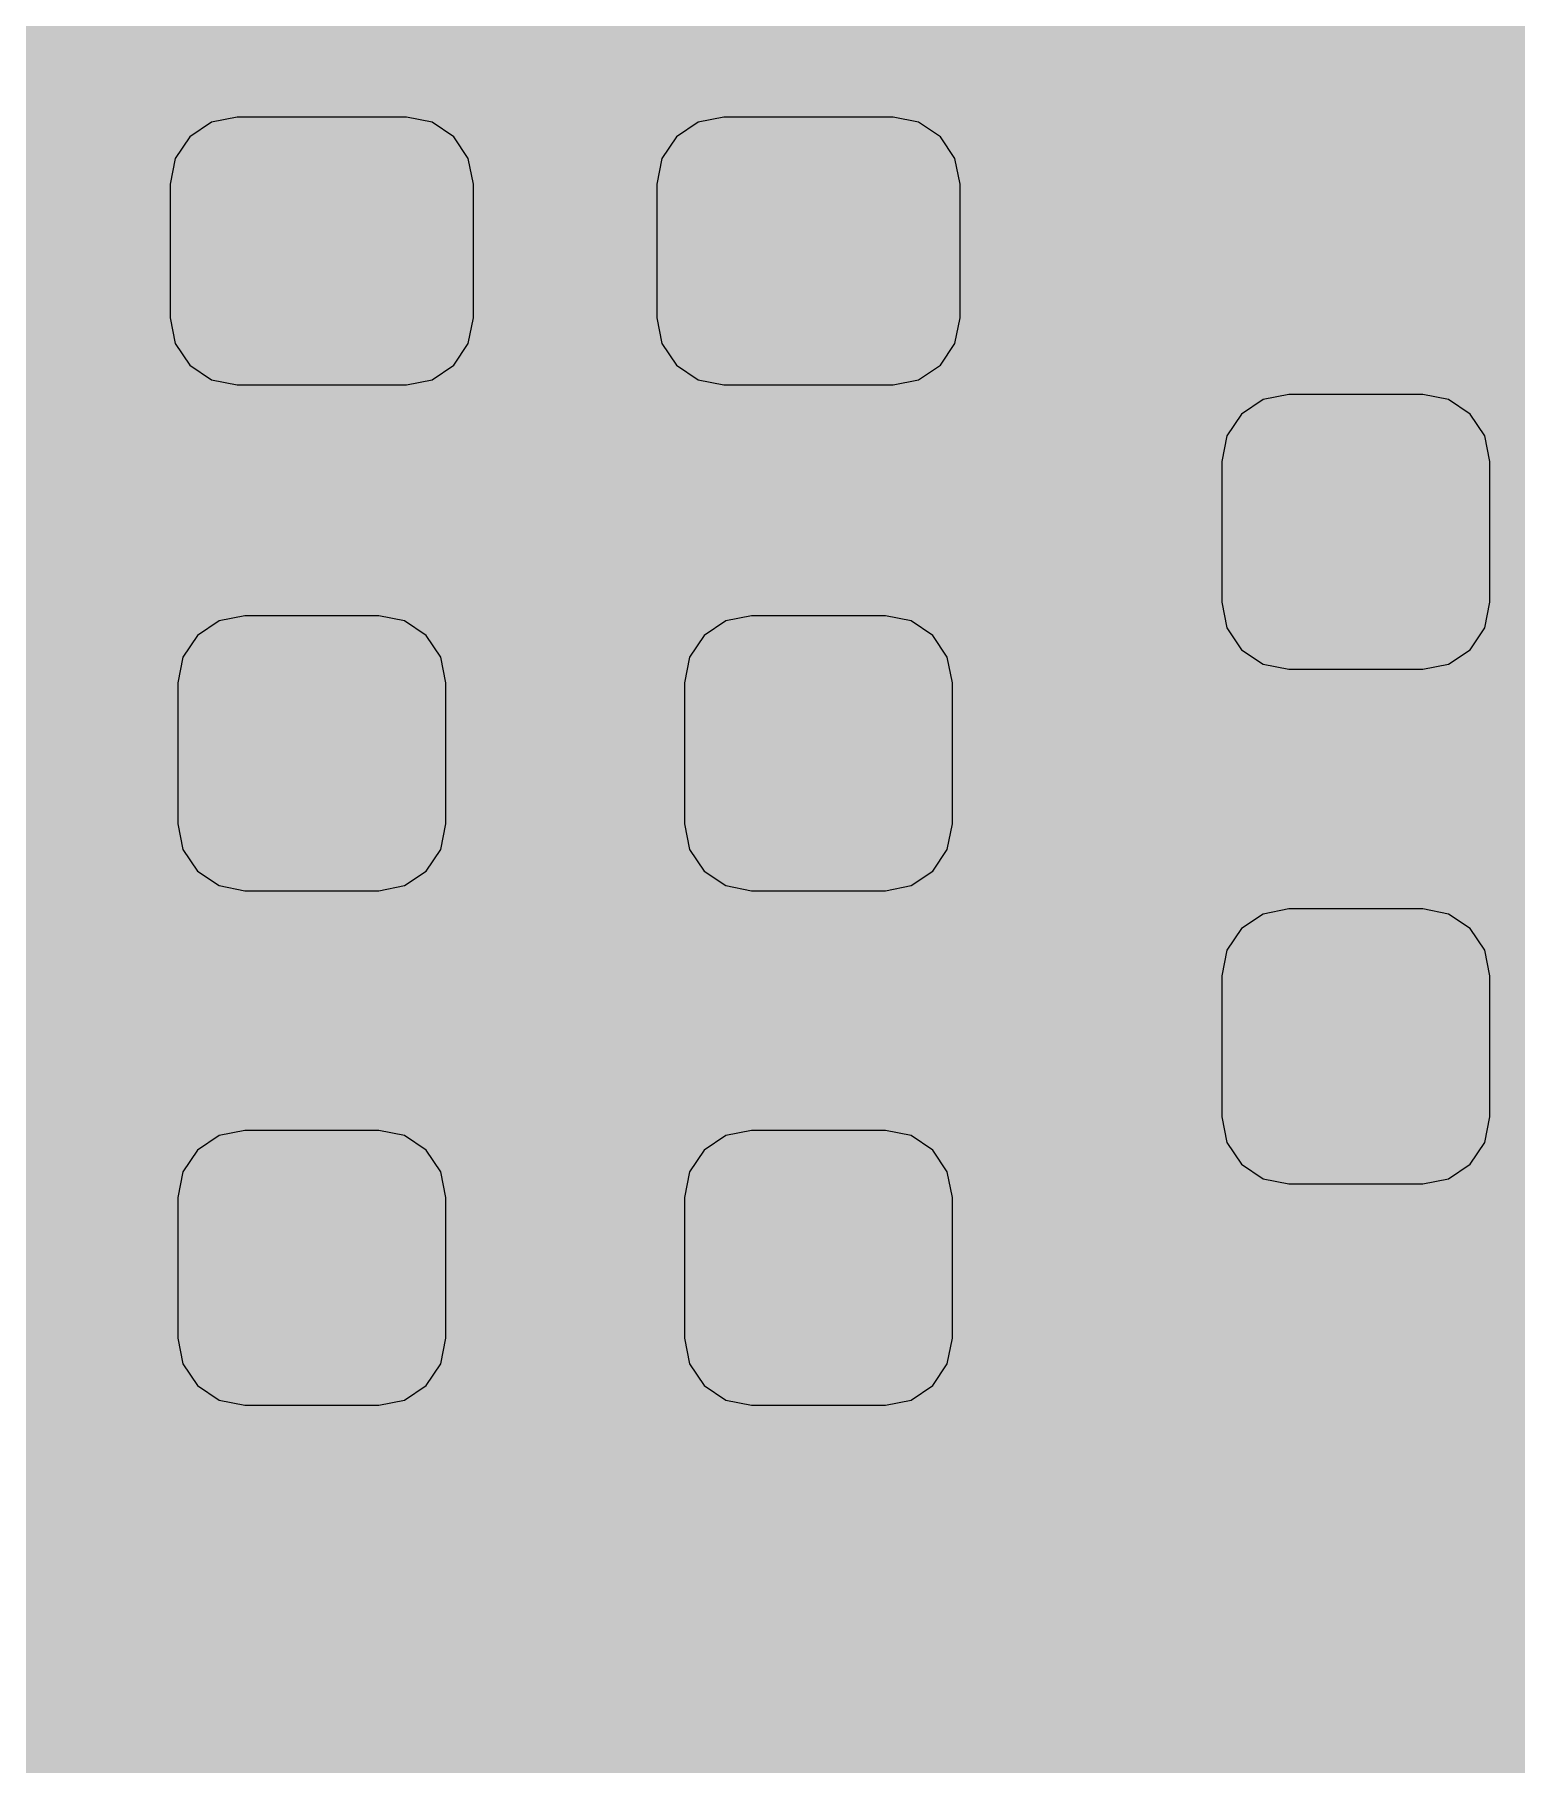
# Model space of a CAD drawing. Header units: millimetres. Extents: x 63.6 to 115, y 77 to 122.7.
# Drawn here: x 82.18 to 87.44, y 86.91 to 93.05 of the extents above; entities that cross this region are included whole.
import ezdxf

# ---------------------------------------------------------------- set-up
doc = ezdxf.new("R2010")
doc.units = ezdxf.units.MM
doc.header["$MEASUREMENT"] = 0
doc.layers.add('Layer 1', color=7, linetype='Continuous', lineweight=0)

# ---------------------------------------------------------------- blocks, each defined once
blk = doc.blocks.new('Block_28')
at = {"layer": 'Layer 1', "true_color": 0x000000, "transparency": 33554687}
h = blk.add_hatch(color=18, dxfattribs=at)
edge = h.paths.add_edge_path()
edge.add_spline(control_points=[(84.7255, 90.0127), (84.7255, 90.0127), (84.6346, 90.0308), (84.6346, 90.0308), (84.6346, 90.0308), (84.5575, 90.0823), (84.5575, 90.0823), (84.5575, 90.0823), (84.5061, 90.1593), (84.5061, 90.1593), (84.5061, 90.1593), (84.488, 90.2502), (84.488, 90.2502), (84.488, 90.2502), (84.488, 90.7502), (84.488, 90.7502), (84.488, 90.7502), (84.5061, 90.8411), (84.5061, 90.8411), (84.5061, 90.8411), (84.5575, 90.9181), (84.5575, 90.9181), (84.5575, 90.9181), (84.6346, 90.9696), (84.6346, 90.9696), (84.6346, 90.9696), (84.7255, 90.9877), (84.7255, 90.9877), (84.7255, 90.9877), (85.2005, 90.9877), (85.2005, 90.9877), (85.2005, 90.9877), (85.2914, 90.9696), (85.2914, 90.9696), (85.2914, 90.9696), (85.3684, 90.9181), (85.3684, 90.9181), (85.3684, 90.9181), (85.4199, 90.8411), (85.4199, 90.8411), (85.4199, 90.8411), (85.438, 90.7502), (85.438, 90.7502), (85.438, 90.7502), (85.438, 90.2502), (85.438, 90.2502), (85.438, 90.2502), (85.4199, 90.1593), (85.4199, 90.1593), (85.4199, 90.1593), (85.3684, 90.0823), (85.3684, 90.0823), (85.3684, 90.0823), (85.2914, 90.0308), (85.2914, 90.0308), (85.2914, 90.0308), (85.2005, 90.0127), (85.2005, 90.0127), (85.2005, 90.0127), (84.7255, 90.0127), (84.7255, 90.0127)], knot_values=[0, 0, 0, 0, 1, 1, 1, 2, 2, 2, 3, 3, 3, 4, 4, 4, 5, 5, 5, 6, 6, 6, 7, 7, 7, 8, 8, 8, 9, 9, 9, 10, 10, 10, 11, 11, 11, 12, 12, 12, 13, 13, 13, 14, 14, 14, 15, 15, 15, 16, 16, 16, 17, 17, 17, 18, 18, 18, 19, 19, 19, 20, 20, 20, 20], degree=3, periodic=0)
h = blk.add_hatch(color=18, dxfattribs=at)
edge = h.paths.add_edge_path()
edge.add_spline(control_points=[(84.7255, 88.1877), (84.7255, 88.1877), (84.6346, 88.2058), (84.6346, 88.2058), (84.6346, 88.2058), (84.5575, 88.2573), (84.5575, 88.2573), (84.5575, 88.2573), (84.5061, 88.3343), (84.5061, 88.3343), (84.5061, 88.3343), (84.488, 88.4252), (84.488, 88.4252), (84.488, 88.4252), (84.488, 88.9252), (84.488, 88.9252), (84.488, 88.9252), (84.5061, 89.0161), (84.5061, 89.0161), (84.5061, 89.0161), (84.5575, 89.0931), (84.5575, 89.0931), (84.5575, 89.0931), (84.6346, 89.1446), (84.6346, 89.1446), (84.6346, 89.1446), (84.7255, 89.1627), (84.7255, 89.1627), (84.7255, 89.1627), (85.2005, 89.1627), (85.2005, 89.1627), (85.2005, 89.1627), (85.2914, 89.1446), (85.2914, 89.1446), (85.2914, 89.1446), (85.3684, 89.0931), (85.3684, 89.0931), (85.3684, 89.0931), (85.4199, 89.0161), (85.4199, 89.0161), (85.4199, 89.0161), (85.438, 88.9252), (85.438, 88.9252), (85.438, 88.9252), (85.438, 88.4252), (85.438, 88.4252), (85.438, 88.4252), (85.4199, 88.3343), (85.4199, 88.3343), (85.4199, 88.3343), (85.3684, 88.2573), (85.3684, 88.2573), (85.3684, 88.2573), (85.2914, 88.2058), (85.2914, 88.2058), (85.2914, 88.2058), (85.2005, 88.1877), (85.2005, 88.1877), (85.2005, 88.1877), (84.7255, 88.1877), (84.7255, 88.1877)], knot_values=[0, 0, 0, 0, 1, 1, 1, 2, 2, 2, 3, 3, 3, 4, 4, 4, 5, 5, 5, 6, 6, 6, 7, 7, 7, 8, 8, 8, 9, 9, 9, 10, 10, 10, 11, 11, 11, 12, 12, 12, 13, 13, 13, 14, 14, 14, 15, 15, 15, 16, 16, 16, 17, 17, 17, 18, 18, 18, 19, 19, 19, 20, 20, 20, 20], degree=3, periodic=0)
at = {"layer": 'Layer 1', "color": 18, "lineweight": 9, "true_color": 0x000000}
for points in [[(84.7255, 90.0127), (84.7255, 90.0127), (84.6346, 90.0308), (84.6346, 90.0308), (84.6346, 90.0308), (84.5575, 90.0823), (84.5575, 90.0823), (84.5575, 90.0823), (84.5061, 90.1593), (84.5061, 90.1593), (84.5061, 90.1593), (84.488, 90.2502), (84.488, 90.2502), (84.488, 90.2502), (84.488, 90.7502), (84.488, 90.7502), (84.488, 90.7502), (84.5061, 90.8411), (84.5061, 90.8411), (84.5061, 90.8411), (84.5575, 90.9181), (84.5575, 90.9181), (84.5575, 90.9181), (84.6346, 90.9696), (84.6346, 90.9696), (84.6346, 90.9696), (84.7255, 90.9877), (84.7255, 90.9877), (84.7255, 90.9877), (85.2005, 90.9877), (85.2005, 90.9877), (85.2005, 90.9877), (85.2914, 90.9696), (85.2914, 90.9696), (85.2914, 90.9696), (85.3684, 90.9181), (85.3684, 90.9181), (85.3684, 90.9181), (85.4199, 90.8411), (85.4199, 90.8411), (85.4199, 90.8411), (85.438, 90.7502), (85.438, 90.7502), (85.438, 90.7502), (85.438, 90.2502), (85.438, 90.2502), (85.438, 90.2502), (85.4199, 90.1593), (85.4199, 90.1593), (85.4199, 90.1593), (85.3684, 90.0823), (85.3684, 90.0823), (85.3684, 90.0823), (85.2914, 90.0308), (85.2914, 90.0308), (85.2914, 90.0308), (85.2005, 90.0127), (85.2005, 90.0127), (85.2005, 90.0127), (84.7255, 90.0127), (84.7255, 90.0127)], [(84.7255, 88.1877), (84.7255, 88.1877), (84.6346, 88.2058), (84.6346, 88.2058), (84.6346, 88.2058), (84.5575, 88.2573), (84.5575, 88.2573), (84.5575, 88.2573), (84.5061, 88.3343), (84.5061, 88.3343), (84.5061, 88.3343), (84.488, 88.4252), (84.488, 88.4252), (84.488, 88.4252), (84.488, 88.9252), (84.488, 88.9252), (84.488, 88.9252), (84.5061, 89.0161), (84.5061, 89.0161), (84.5061, 89.0161), (84.5575, 89.0931), (84.5575, 89.0931), (84.5575, 89.0931), (84.6346, 89.1446), (84.6346, 89.1446), (84.6346, 89.1446), (84.7255, 89.1627), (84.7255, 89.1627), (84.7255, 89.1627), (85.2005, 89.1627), (85.2005, 89.1627), (85.2005, 89.1627), (85.2914, 89.1446), (85.2914, 89.1446), (85.2914, 89.1446), (85.3684, 89.0931), (85.3684, 89.0931), (85.3684, 89.0931), (85.4199, 89.0161), (85.4199, 89.0161), (85.4199, 89.0161), (85.438, 88.9252), (85.438, 88.9252), (85.438, 88.9252), (85.438, 88.4252), (85.438, 88.4252), (85.438, 88.4252), (85.4199, 88.3343), (85.4199, 88.3343), (85.4199, 88.3343), (85.3684, 88.2573), (85.3684, 88.2573), (85.3684, 88.2573), (85.2914, 88.2058), (85.2914, 88.2058), (85.2914, 88.2058), (85.2005, 88.1877), (85.2005, 88.1877), (85.2005, 88.1877), (84.7255, 88.1877), (84.7255, 88.1877)]]:
    blk.add_open_spline(points, degree=3, knots=[0, 0, 0, 0, 1, 1, 1, 2, 2, 2, 3, 3, 3, 4, 4, 4, 5, 5, 5, 6, 6, 6, 7, 7, 7, 8, 8, 8, 9, 9, 9, 10, 10, 10, 11, 11, 11, 12, 12, 12, 13, 13, 13, 14, 14, 14, 15, 15, 15, 16, 16, 16, 17, 17, 17, 18, 18, 18, 19, 19, 19, 20, 20, 20, 20], dxfattribs=at)
blk = doc.blocks.new('Block_29')
at = {"layer": 'Layer 1', "true_color": 0x000000, "transparency": 33554687}
h = blk.add_hatch(color=18, dxfattribs=at)
edge = h.paths.add_edge_path()
edge.add_spline(control_points=[(83.74, 92.0443), (83.74, 92.0443), (83.7219, 91.9534), (83.7219, 91.9534), (83.7219, 91.9534), (83.6704, 91.8763), (83.6704, 91.8763), (83.6704, 91.8763), (83.5933, 91.8248), (83.5933, 91.8248), (83.5933, 91.8248), (83.5025, 91.8068), (83.5025, 91.8068), (83.5025, 91.8068), (82.9025, 91.8068), (82.9025, 91.8068), (82.9025, 91.8068), (82.8116, 91.8248), (82.8116, 91.8248), (82.8116, 91.8248), (82.7345, 91.8763), (82.7345, 91.8763), (82.7345, 91.8763), (82.683, 91.9534), (82.683, 91.9534), (82.683, 91.9534), (82.665, 92.0443), (82.665, 92.0443), (82.665, 92.0443), (82.665, 92.5193), (82.665, 92.5193), (82.665, 92.5193), (82.683, 92.6101), (82.683, 92.6101), (82.683, 92.6101), (82.7345, 92.6872), (82.7345, 92.6872), (82.7345, 92.6872), (82.8116, 92.7387), (82.8116, 92.7387), (82.8116, 92.7387), (82.9025, 92.7568), (82.9025, 92.7568), (82.9025, 92.7568), (83.5025, 92.7568), (83.5025, 92.7568), (83.5025, 92.7568), (83.5933, 92.7387), (83.5933, 92.7387), (83.5933, 92.7387), (83.6704, 92.6872), (83.6704, 92.6872), (83.6704, 92.6872), (83.7219, 92.6101), (83.7219, 92.6101), (83.7219, 92.6101), (83.74, 92.5193), (83.74, 92.5193), (83.74, 92.5193), (83.74, 92.0443), (83.74, 92.0443)], knot_values=[0, 0, 0, 0, 1, 1, 1, 2, 2, 2, 3, 3, 3, 4, 4, 4, 5, 5, 5, 6, 6, 6, 7, 7, 7, 8, 8, 8, 9, 9, 9, 10, 10, 10, 11, 11, 11, 12, 12, 12, 13, 13, 13, 14, 14, 14, 15, 15, 15, 16, 16, 16, 17, 17, 17, 18, 18, 18, 19, 19, 19, 20, 20, 20, 20], degree=3, periodic=0)
h = blk.add_hatch(color=18, dxfattribs=at)
edge = h.paths.add_edge_path()
edge.add_spline(control_points=[(85.465, 92.0443), (85.465, 92.0443), (85.4469, 91.9534), (85.4469, 91.9534), (85.4469, 91.9534), (85.3954, 91.8763), (85.3954, 91.8763), (85.3954, 91.8763), (85.3183, 91.8248), (85.3183, 91.8248), (85.3183, 91.8248), (85.2275, 91.8068), (85.2275, 91.8068), (85.2275, 91.8068), (84.6275, 91.8068), (84.6275, 91.8068), (84.6275, 91.8068), (84.5366, 91.8248), (84.5366, 91.8248), (84.5366, 91.8248), (84.4595, 91.8763), (84.4595, 91.8763), (84.4595, 91.8763), (84.408, 91.9534), (84.408, 91.9534), (84.408, 91.9534), (84.39, 92.0443), (84.39, 92.0443), (84.39, 92.0443), (84.39, 92.5193), (84.39, 92.5193), (84.39, 92.5193), (84.408, 92.6101), (84.408, 92.6101), (84.408, 92.6101), (84.4595, 92.6872), (84.4595, 92.6872), (84.4595, 92.6872), (84.5366, 92.7387), (84.5366, 92.7387), (84.5366, 92.7387), (84.6275, 92.7568), (84.6275, 92.7568), (84.6275, 92.7568), (85.2275, 92.7568), (85.2275, 92.7568), (85.2275, 92.7568), (85.3183, 92.7387), (85.3183, 92.7387), (85.3183, 92.7387), (85.3954, 92.6872), (85.3954, 92.6872), (85.3954, 92.6872), (85.4469, 92.6101), (85.4469, 92.6101), (85.4469, 92.6101), (85.465, 92.5193), (85.465, 92.5193), (85.465, 92.5193), (85.465, 92.0443), (85.465, 92.0443)], knot_values=[0, 0, 0, 0, 1, 1, 1, 2, 2, 2, 3, 3, 3, 4, 4, 4, 5, 5, 5, 6, 6, 6, 7, 7, 7, 8, 8, 8, 9, 9, 9, 10, 10, 10, 11, 11, 11, 12, 12, 12, 13, 13, 13, 14, 14, 14, 15, 15, 15, 16, 16, 16, 17, 17, 17, 18, 18, 18, 19, 19, 19, 20, 20, 20, 20], degree=3, periodic=0)
at = {"layer": 'Layer 1', "color": 18, "lineweight": 9, "true_color": 0x000000}
for points in [[(83.74, 92.0443), (83.74, 92.0443), (83.7219, 91.9534), (83.7219, 91.9534), (83.7219, 91.9534), (83.6704, 91.8763), (83.6704, 91.8763), (83.6704, 91.8763), (83.5933, 91.8248), (83.5933, 91.8248), (83.5933, 91.8248), (83.5025, 91.8068), (83.5025, 91.8068), (83.5025, 91.8068), (82.9025, 91.8068), (82.9025, 91.8068), (82.9025, 91.8068), (82.8116, 91.8248), (82.8116, 91.8248), (82.8116, 91.8248), (82.7345, 91.8763), (82.7345, 91.8763), (82.7345, 91.8763), (82.683, 91.9534), (82.683, 91.9534), (82.683, 91.9534), (82.665, 92.0443), (82.665, 92.0443), (82.665, 92.0443), (82.665, 92.5193), (82.665, 92.5193), (82.665, 92.5193), (82.683, 92.6101), (82.683, 92.6101), (82.683, 92.6101), (82.7345, 92.6872), (82.7345, 92.6872), (82.7345, 92.6872), (82.8116, 92.7387), (82.8116, 92.7387), (82.8116, 92.7387), (82.9025, 92.7568), (82.9025, 92.7568), (82.9025, 92.7568), (83.5025, 92.7568), (83.5025, 92.7568), (83.5025, 92.7568), (83.5933, 92.7387), (83.5933, 92.7387), (83.5933, 92.7387), (83.6704, 92.6872), (83.6704, 92.6872), (83.6704, 92.6872), (83.7219, 92.6101), (83.7219, 92.6101), (83.7219, 92.6101), (83.74, 92.5193), (83.74, 92.5193), (83.74, 92.5193), (83.74, 92.0443), (83.74, 92.0443)], [(85.465, 92.0443), (85.465, 92.0443), (85.4469, 91.9534), (85.4469, 91.9534), (85.4469, 91.9534), (85.3954, 91.8763), (85.3954, 91.8763), (85.3954, 91.8763), (85.3183, 91.8248), (85.3183, 91.8248), (85.3183, 91.8248), (85.2275, 91.8068), (85.2275, 91.8068), (85.2275, 91.8068), (84.6275, 91.8068), (84.6275, 91.8068), (84.6275, 91.8068), (84.5366, 91.8248), (84.5366, 91.8248), (84.5366, 91.8248), (84.4595, 91.8763), (84.4595, 91.8763), (84.4595, 91.8763), (84.408, 91.9534), (84.408, 91.9534), (84.408, 91.9534), (84.39, 92.0443), (84.39, 92.0443), (84.39, 92.0443), (84.39, 92.5193), (84.39, 92.5193), (84.39, 92.5193), (84.408, 92.6101), (84.408, 92.6101), (84.408, 92.6101), (84.4595, 92.6872), (84.4595, 92.6872), (84.4595, 92.6872), (84.5366, 92.7387), (84.5366, 92.7387), (84.5366, 92.7387), (84.6275, 92.7568), (84.6275, 92.7568), (84.6275, 92.7568), (85.2275, 92.7568), (85.2275, 92.7568), (85.2275, 92.7568), (85.3183, 92.7387), (85.3183, 92.7387), (85.3183, 92.7387), (85.3954, 92.6872), (85.3954, 92.6872), (85.3954, 92.6872), (85.4469, 92.6101), (85.4469, 92.6101), (85.4469, 92.6101), (85.465, 92.5193), (85.465, 92.5193), (85.465, 92.5193), (85.465, 92.0443), (85.465, 92.0443)]]:
    blk.add_open_spline(points, degree=3, knots=[0, 0, 0, 0, 1, 1, 1, 2, 2, 2, 3, 3, 3, 4, 4, 4, 5, 5, 5, 6, 6, 6, 7, 7, 7, 8, 8, 8, 9, 9, 9, 10, 10, 10, 11, 11, 11, 12, 12, 12, 13, 13, 13, 14, 14, 14, 15, 15, 15, 16, 16, 16, 17, 17, 17, 18, 18, 18, 19, 19, 19, 20, 20, 20, 20], dxfattribs=at)
blk = doc.blocks.new('Block_41')
at = {"layer": 'Layer 1', "true_color": 0x000000, "transparency": 33554687}
h = blk.add_hatch(color=18, dxfattribs=at)
edge = h.paths.add_edge_path()
edge.add_spline(control_points=[(83.4044, 90.9877), (83.4044, 90.9877), (83.4953, 90.9696), (83.4953, 90.9696), (83.4953, 90.9696), (83.5724, 90.9181), (83.5724, 90.9181), (83.5724, 90.9181), (83.6239, 90.8411), (83.6239, 90.8411), (83.6239, 90.8411), (83.6419, 90.7502), (83.6419, 90.7502), (83.6419, 90.7502), (83.6419, 90.2502), (83.6419, 90.2502), (83.6419, 90.2502), (83.6239, 90.1593), (83.6239, 90.1593), (83.6239, 90.1593), (83.5724, 90.0823), (83.5724, 90.0823), (83.5724, 90.0823), (83.4953, 90.0308), (83.4953, 90.0308), (83.4953, 90.0308), (83.4044, 90.0127), (83.4044, 90.0127), (83.4044, 90.0127), (82.9294, 90.0127), (82.9294, 90.0127), (82.9294, 90.0127), (82.8386, 90.0308), (82.8386, 90.0308), (82.8386, 90.0308), (82.7615, 90.0823), (82.7615, 90.0823), (82.7615, 90.0823), (82.71, 90.1593), (82.71, 90.1593), (82.71, 90.1593), (82.6919, 90.2502), (82.6919, 90.2502), (82.6919, 90.2502), (82.6919, 90.7502), (82.6919, 90.7502), (82.6919, 90.7502), (82.71, 90.8411), (82.71, 90.8411), (82.71, 90.8411), (82.7615, 90.9181), (82.7615, 90.9181), (82.7615, 90.9181), (82.8386, 90.9696), (82.8386, 90.9696), (82.8386, 90.9696), (82.9294, 90.9877), (82.9294, 90.9877), (82.9294, 90.9877), (83.4044, 90.9877), (83.4044, 90.9877)], knot_values=[0, 0, 0, 0, 1, 1, 1, 2, 2, 2, 3, 3, 3, 4, 4, 4, 5, 5, 5, 6, 6, 6, 7, 7, 7, 8, 8, 8, 9, 9, 9, 10, 10, 10, 11, 11, 11, 12, 12, 12, 13, 13, 13, 14, 14, 14, 15, 15, 15, 16, 16, 16, 17, 17, 17, 18, 18, 18, 19, 19, 19, 20, 20, 20, 20], degree=3, periodic=0)
h = blk.add_hatch(color=18, dxfattribs=at)
edge = h.paths.add_edge_path()
edge.add_spline(control_points=[(83.4044, 89.1627), (83.4044, 89.1627), (83.4953, 89.1446), (83.4953, 89.1446), (83.4953, 89.1446), (83.5724, 89.0931), (83.5724, 89.0931), (83.5724, 89.0931), (83.6239, 89.0161), (83.6239, 89.0161), (83.6239, 89.0161), (83.6419, 88.9252), (83.6419, 88.9252), (83.6419, 88.9252), (83.6419, 88.4252), (83.6419, 88.4252), (83.6419, 88.4252), (83.6239, 88.3343), (83.6239, 88.3343), (83.6239, 88.3343), (83.5724, 88.2573), (83.5724, 88.2573), (83.5724, 88.2573), (83.4953, 88.2058), (83.4953, 88.2058), (83.4953, 88.2058), (83.4044, 88.1877), (83.4044, 88.1877), (83.4044, 88.1877), (82.9294, 88.1877), (82.9294, 88.1877), (82.9294, 88.1877), (82.8386, 88.2058), (82.8386, 88.2058), (82.8386, 88.2058), (82.7615, 88.2573), (82.7615, 88.2573), (82.7615, 88.2573), (82.71, 88.3343), (82.71, 88.3343), (82.71, 88.3343), (82.6919, 88.4252), (82.6919, 88.4252), (82.6919, 88.4252), (82.6919, 88.9252), (82.6919, 88.9252), (82.6919, 88.9252), (82.71, 89.0161), (82.71, 89.0161), (82.71, 89.0161), (82.7615, 89.0931), (82.7615, 89.0931), (82.7615, 89.0931), (82.8386, 89.1446), (82.8386, 89.1446), (82.8386, 89.1446), (82.9294, 89.1627), (82.9294, 89.1627), (82.9294, 89.1627), (83.4044, 89.1627), (83.4044, 89.1627)], knot_values=[0, 0, 0, 0, 1, 1, 1, 2, 2, 2, 3, 3, 3, 4, 4, 4, 5, 5, 5, 6, 6, 6, 7, 7, 7, 8, 8, 8, 9, 9, 9, 10, 10, 10, 11, 11, 11, 12, 12, 12, 13, 13, 13, 14, 14, 14, 15, 15, 15, 16, 16, 16, 17, 17, 17, 18, 18, 18, 19, 19, 19, 20, 20, 20, 20], degree=3, periodic=0)
at = {"layer": 'Layer 1', "color": 18, "lineweight": 9, "true_color": 0x000000}
for points in [[(83.4044, 90.9877), (83.4044, 90.9877), (83.4953, 90.9696), (83.4953, 90.9696), (83.4953, 90.9696), (83.5724, 90.9181), (83.5724, 90.9181), (83.5724, 90.9181), (83.6239, 90.8411), (83.6239, 90.8411), (83.6239, 90.8411), (83.6419, 90.7502), (83.6419, 90.7502), (83.6419, 90.7502), (83.6419, 90.2502), (83.6419, 90.2502), (83.6419, 90.2502), (83.6239, 90.1593), (83.6239, 90.1593), (83.6239, 90.1593), (83.5724, 90.0823), (83.5724, 90.0823), (83.5724, 90.0823), (83.4953, 90.0308), (83.4953, 90.0308), (83.4953, 90.0308), (83.4044, 90.0127), (83.4044, 90.0127), (83.4044, 90.0127), (82.9294, 90.0127), (82.9294, 90.0127), (82.9294, 90.0127), (82.8386, 90.0308), (82.8386, 90.0308), (82.8386, 90.0308), (82.7615, 90.0823), (82.7615, 90.0823), (82.7615, 90.0823), (82.71, 90.1593), (82.71, 90.1593), (82.71, 90.1593), (82.6919, 90.2502), (82.6919, 90.2502), (82.6919, 90.2502), (82.6919, 90.7502), (82.6919, 90.7502), (82.6919, 90.7502), (82.71, 90.8411), (82.71, 90.8411), (82.71, 90.8411), (82.7615, 90.9181), (82.7615, 90.9181), (82.7615, 90.9181), (82.8386, 90.9696), (82.8386, 90.9696), (82.8386, 90.9696), (82.9294, 90.9877), (82.9294, 90.9877), (82.9294, 90.9877), (83.4044, 90.9877), (83.4044, 90.9877)], [(83.4044, 89.1627), (83.4044, 89.1627), (83.4953, 89.1446), (83.4953, 89.1446), (83.4953, 89.1446), (83.5724, 89.0931), (83.5724, 89.0931), (83.5724, 89.0931), (83.6239, 89.0161), (83.6239, 89.0161), (83.6239, 89.0161), (83.6419, 88.9252), (83.6419, 88.9252), (83.6419, 88.9252), (83.6419, 88.4252), (83.6419, 88.4252), (83.6419, 88.4252), (83.6239, 88.3343), (83.6239, 88.3343), (83.6239, 88.3343), (83.5724, 88.2573), (83.5724, 88.2573), (83.5724, 88.2573), (83.4953, 88.2058), (83.4953, 88.2058), (83.4953, 88.2058), (83.4044, 88.1877), (83.4044, 88.1877), (83.4044, 88.1877), (82.9294, 88.1877), (82.9294, 88.1877), (82.9294, 88.1877), (82.8386, 88.2058), (82.8386, 88.2058), (82.8386, 88.2058), (82.7615, 88.2573), (82.7615, 88.2573), (82.7615, 88.2573), (82.71, 88.3343), (82.71, 88.3343), (82.71, 88.3343), (82.6919, 88.4252), (82.6919, 88.4252), (82.6919, 88.4252), (82.6919, 88.9252), (82.6919, 88.9252), (82.6919, 88.9252), (82.71, 89.0161), (82.71, 89.0161), (82.71, 89.0161), (82.7615, 89.0931), (82.7615, 89.0931), (82.7615, 89.0931), (82.8386, 89.1446), (82.8386, 89.1446), (82.8386, 89.1446), (82.9294, 89.1627), (82.9294, 89.1627), (82.9294, 89.1627), (83.4044, 89.1627), (83.4044, 89.1627)]]:
    blk.add_open_spline(points, degree=3, knots=[0, 0, 0, 0, 1, 1, 1, 2, 2, 2, 3, 3, 3, 4, 4, 4, 5, 5, 5, 6, 6, 6, 7, 7, 7, 8, 8, 8, 9, 9, 9, 10, 10, 10, 11, 11, 11, 12, 12, 12, 13, 13, 13, 14, 14, 14, 15, 15, 15, 16, 16, 16, 17, 17, 17, 18, 18, 18, 19, 19, 19, 20, 20, 20, 20], dxfattribs=at)
blk = doc.blocks.new('Block_69')
at = {"layer": 'Layer 1', "true_color": 0x000000, "transparency": 33554687}
h = blk.add_hatch(color=18, dxfattribs=at)
edge = h.paths.add_edge_path()
edge.add_spline(control_points=[(86.6305, 90.7982), (86.6305, 90.7982), (86.5396, 90.8163), (86.5396, 90.8163), (86.5396, 90.8163), (86.4625, 90.8677), (86.4625, 90.8677), (86.4625, 90.8677), (86.4111, 90.9448), (86.4111, 90.9448), (86.4111, 90.9448), (86.393, 91.0357), (86.393, 91.0357), (86.393, 91.0357), (86.393, 91.5357), (86.393, 91.5357), (86.393, 91.5357), (86.4111, 91.6266), (86.4111, 91.6266), (86.4111, 91.6266), (86.4625, 91.7036), (86.4625, 91.7036), (86.4625, 91.7036), (86.5396, 91.7551), (86.5396, 91.7551), (86.5396, 91.7551), (86.6305, 91.7732), (86.6305, 91.7732), (86.6305, 91.7732), (87.1055, 91.7732), (87.1055, 91.7732), (87.1055, 91.7732), (87.1964, 91.7551), (87.1964, 91.7551), (87.1964, 91.7551), (87.2734, 91.7036), (87.2734, 91.7036), (87.2734, 91.7036), (87.3249, 91.6266), (87.3249, 91.6266), (87.3249, 91.6266), (87.343, 91.5357), (87.343, 91.5357), (87.343, 91.5357), (87.343, 91.0357), (87.343, 91.0357), (87.343, 91.0357), (87.3249, 90.9448), (87.3249, 90.9448), (87.3249, 90.9448), (87.2734, 90.8677), (87.2734, 90.8677), (87.2734, 90.8677), (87.1964, 90.8163), (87.1964, 90.8163), (87.1964, 90.8163), (87.1055, 90.7982), (87.1055, 90.7982), (87.1055, 90.7982), (86.6305, 90.7982), (86.6305, 90.7982)], knot_values=[0, 0, 0, 0, 1, 1, 1, 2, 2, 2, 3, 3, 3, 4, 4, 4, 5, 5, 5, 6, 6, 6, 7, 7, 7, 8, 8, 8, 9, 9, 9, 10, 10, 10, 11, 11, 11, 12, 12, 12, 13, 13, 13, 14, 14, 14, 15, 15, 15, 16, 16, 16, 17, 17, 17, 18, 18, 18, 19, 19, 19, 20, 20, 20, 20], degree=3, periodic=0)
h = blk.add_hatch(color=18, dxfattribs=at)
edge = h.paths.add_edge_path()
edge.add_spline(control_points=[(86.6305, 88.9732), (86.6305, 88.9732), (86.5396, 88.9913), (86.5396, 88.9913), (86.5396, 88.9913), (86.4625, 89.0427), (86.4625, 89.0427), (86.4625, 89.0427), (86.4111, 89.1198), (86.4111, 89.1198), (86.4111, 89.1198), (86.393, 89.2107), (86.393, 89.2107), (86.393, 89.2107), (86.393, 89.7107), (86.393, 89.7107), (86.393, 89.7107), (86.4111, 89.8016), (86.4111, 89.8016), (86.4111, 89.8016), (86.4625, 89.8786), (86.4625, 89.8786), (86.4625, 89.8786), (86.5396, 89.9301), (86.5396, 89.9301), (86.5396, 89.9301), (86.6305, 89.9482), (86.6305, 89.9482), (86.6305, 89.9482), (87.1055, 89.9482), (87.1055, 89.9482), (87.1055, 89.9482), (87.1964, 89.9301), (87.1964, 89.9301), (87.1964, 89.9301), (87.2734, 89.8786), (87.2734, 89.8786), (87.2734, 89.8786), (87.3249, 89.8016), (87.3249, 89.8016), (87.3249, 89.8016), (87.343, 89.7107), (87.343, 89.7107), (87.343, 89.7107), (87.343, 89.2107), (87.343, 89.2107), (87.343, 89.2107), (87.3249, 89.1198), (87.3249, 89.1198), (87.3249, 89.1198), (87.2734, 89.0427), (87.2734, 89.0427), (87.2734, 89.0427), (87.1964, 88.9913), (87.1964, 88.9913), (87.1964, 88.9913), (87.1055, 88.9732), (87.1055, 88.9732), (87.1055, 88.9732), (86.6305, 88.9732), (86.6305, 88.9732)], knot_values=[0, 0, 0, 0, 1, 1, 1, 2, 2, 2, 3, 3, 3, 4, 4, 4, 5, 5, 5, 6, 6, 6, 7, 7, 7, 8, 8, 8, 9, 9, 9, 10, 10, 10, 11, 11, 11, 12, 12, 12, 13, 13, 13, 14, 14, 14, 15, 15, 15, 16, 16, 16, 17, 17, 17, 18, 18, 18, 19, 19, 19, 20, 20, 20, 20], degree=3, periodic=0)
at = {"layer": 'Layer 1', "color": 18, "lineweight": 9, "true_color": 0x000000}
for points in [[(86.6305, 90.7982), (86.6305, 90.7982), (86.5396, 90.8163), (86.5396, 90.8163), (86.5396, 90.8163), (86.4625, 90.8677), (86.4625, 90.8677), (86.4625, 90.8677), (86.4111, 90.9448), (86.4111, 90.9448), (86.4111, 90.9448), (86.393, 91.0357), (86.393, 91.0357), (86.393, 91.0357), (86.393, 91.5357), (86.393, 91.5357), (86.393, 91.5357), (86.4111, 91.6266), (86.4111, 91.6266), (86.4111, 91.6266), (86.4625, 91.7036), (86.4625, 91.7036), (86.4625, 91.7036), (86.5396, 91.7551), (86.5396, 91.7551), (86.5396, 91.7551), (86.6305, 91.7732), (86.6305, 91.7732), (86.6305, 91.7732), (87.1055, 91.7732), (87.1055, 91.7732), (87.1055, 91.7732), (87.1964, 91.7551), (87.1964, 91.7551), (87.1964, 91.7551), (87.2734, 91.7036), (87.2734, 91.7036), (87.2734, 91.7036), (87.3249, 91.6266), (87.3249, 91.6266), (87.3249, 91.6266), (87.343, 91.5357), (87.343, 91.5357), (87.343, 91.5357), (87.343, 91.0357), (87.343, 91.0357), (87.343, 91.0357), (87.3249, 90.9448), (87.3249, 90.9448), (87.3249, 90.9448), (87.2734, 90.8677), (87.2734, 90.8677), (87.2734, 90.8677), (87.1964, 90.8163), (87.1964, 90.8163), (87.1964, 90.8163), (87.1055, 90.7982), (87.1055, 90.7982), (87.1055, 90.7982), (86.6305, 90.7982), (86.6305, 90.7982)], [(86.6305, 88.9732), (86.6305, 88.9732), (86.5396, 88.9913), (86.5396, 88.9913), (86.5396, 88.9913), (86.4625, 89.0427), (86.4625, 89.0427), (86.4625, 89.0427), (86.4111, 89.1198), (86.4111, 89.1198), (86.4111, 89.1198), (86.393, 89.2107), (86.393, 89.2107), (86.393, 89.2107), (86.393, 89.7107), (86.393, 89.7107), (86.393, 89.7107), (86.4111, 89.8016), (86.4111, 89.8016), (86.4111, 89.8016), (86.4625, 89.8786), (86.4625, 89.8786), (86.4625, 89.8786), (86.5396, 89.9301), (86.5396, 89.9301), (86.5396, 89.9301), (86.6305, 89.9482), (86.6305, 89.9482), (86.6305, 89.9482), (87.1055, 89.9482), (87.1055, 89.9482), (87.1055, 89.9482), (87.1964, 89.9301), (87.1964, 89.9301), (87.1964, 89.9301), (87.2734, 89.8786), (87.2734, 89.8786), (87.2734, 89.8786), (87.3249, 89.8016), (87.3249, 89.8016), (87.3249, 89.8016), (87.343, 89.7107), (87.343, 89.7107), (87.343, 89.7107), (87.343, 89.2107), (87.343, 89.2107), (87.343, 89.2107), (87.3249, 89.1198), (87.3249, 89.1198), (87.3249, 89.1198), (87.2734, 89.0427), (87.2734, 89.0427), (87.2734, 89.0427), (87.1964, 88.9913), (87.1964, 88.9913), (87.1964, 88.9913), (87.1055, 88.9732), (87.1055, 88.9732), (87.1055, 88.9732), (86.6305, 88.9732), (86.6305, 88.9732)]]:
    blk.add_open_spline(points, degree=3, knots=[0, 0, 0, 0, 1, 1, 1, 2, 2, 2, 3, 3, 3, 4, 4, 4, 5, 5, 5, 6, 6, 6, 7, 7, 7, 8, 8, 8, 9, 9, 9, 10, 10, 10, 11, 11, 11, 12, 12, 12, 13, 13, 13, 14, 14, 14, 15, 15, 15, 16, 16, 16, 17, 17, 17, 18, 18, 18, 19, 19, 19, 20, 20, 20, 20], dxfattribs=at)

msp = doc.modelspace()

# ---------------------------------------------------------------- hatches: boundary and pattern name
at = {"layer": 'Layer 1', "true_color": 0x000000, "transparency": 33554687}
h = msp.add_hatch(color=18, dxfattribs=at)
h.dxf.hatch_style = 2
edge = h.paths.add_edge_path()
edge.add_spline(control_points=[(78.9732, 122.6722), (67.9275, 116.9794), (63.5882, 103.4101), (69.281, 92.3644), (74.9738, 81.3187), (88.5431, 76.9794), (99.5888, 82.6722), (110.6345, 88.365), (114.9738, 101.9343), (109.281, 112.98), (107.1369, 117.1401), (103.7489, 120.5281), (99.5888, 122.6722)], knot_values=[0, 0, 0, 0, 1, 1, 1, 2, 2, 2, 3, 3, 3, 4, 4, 4, 4], degree=3, periodic=0)
edge.add_line((99.5888, 122.6722), (78.9732, 122.6722))

# ---------------------------------------------------------------- linework, layer by layer
at = {"layer": 'Layer 1', "color": 18, "lineweight": 9, "true_color": 0x000000}
msp.add_open_spline([(78.9732, 122.6722), (67.9275, 116.9794), (63.5882, 103.4101), (69.281, 92.3644), (74.9738, 81.3187), (88.5431, 76.9794), (99.5888, 82.6722), (110.6345, 88.365), (114.9738, 101.9343), (109.281, 112.98), (107.1369, 117.1401), (103.7489, 120.5281), (99.5888, 122.6722)], degree=3, knots=[0, 0, 0, 0, 1, 1, 1, 2, 2, 2, 3, 3, 3, 4, 4, 4, 4], dxfattribs=at)

# ---------------------------------------------------------------- block references
at = {"layer": 'Layer 1'}
for name in ['Block_29', 'Block_69', 'Block_41', 'Block_28']:
    msp.add_blockref(name, (0, 0), dxfattribs=at)

doc.saveas('drawing.dxf')
